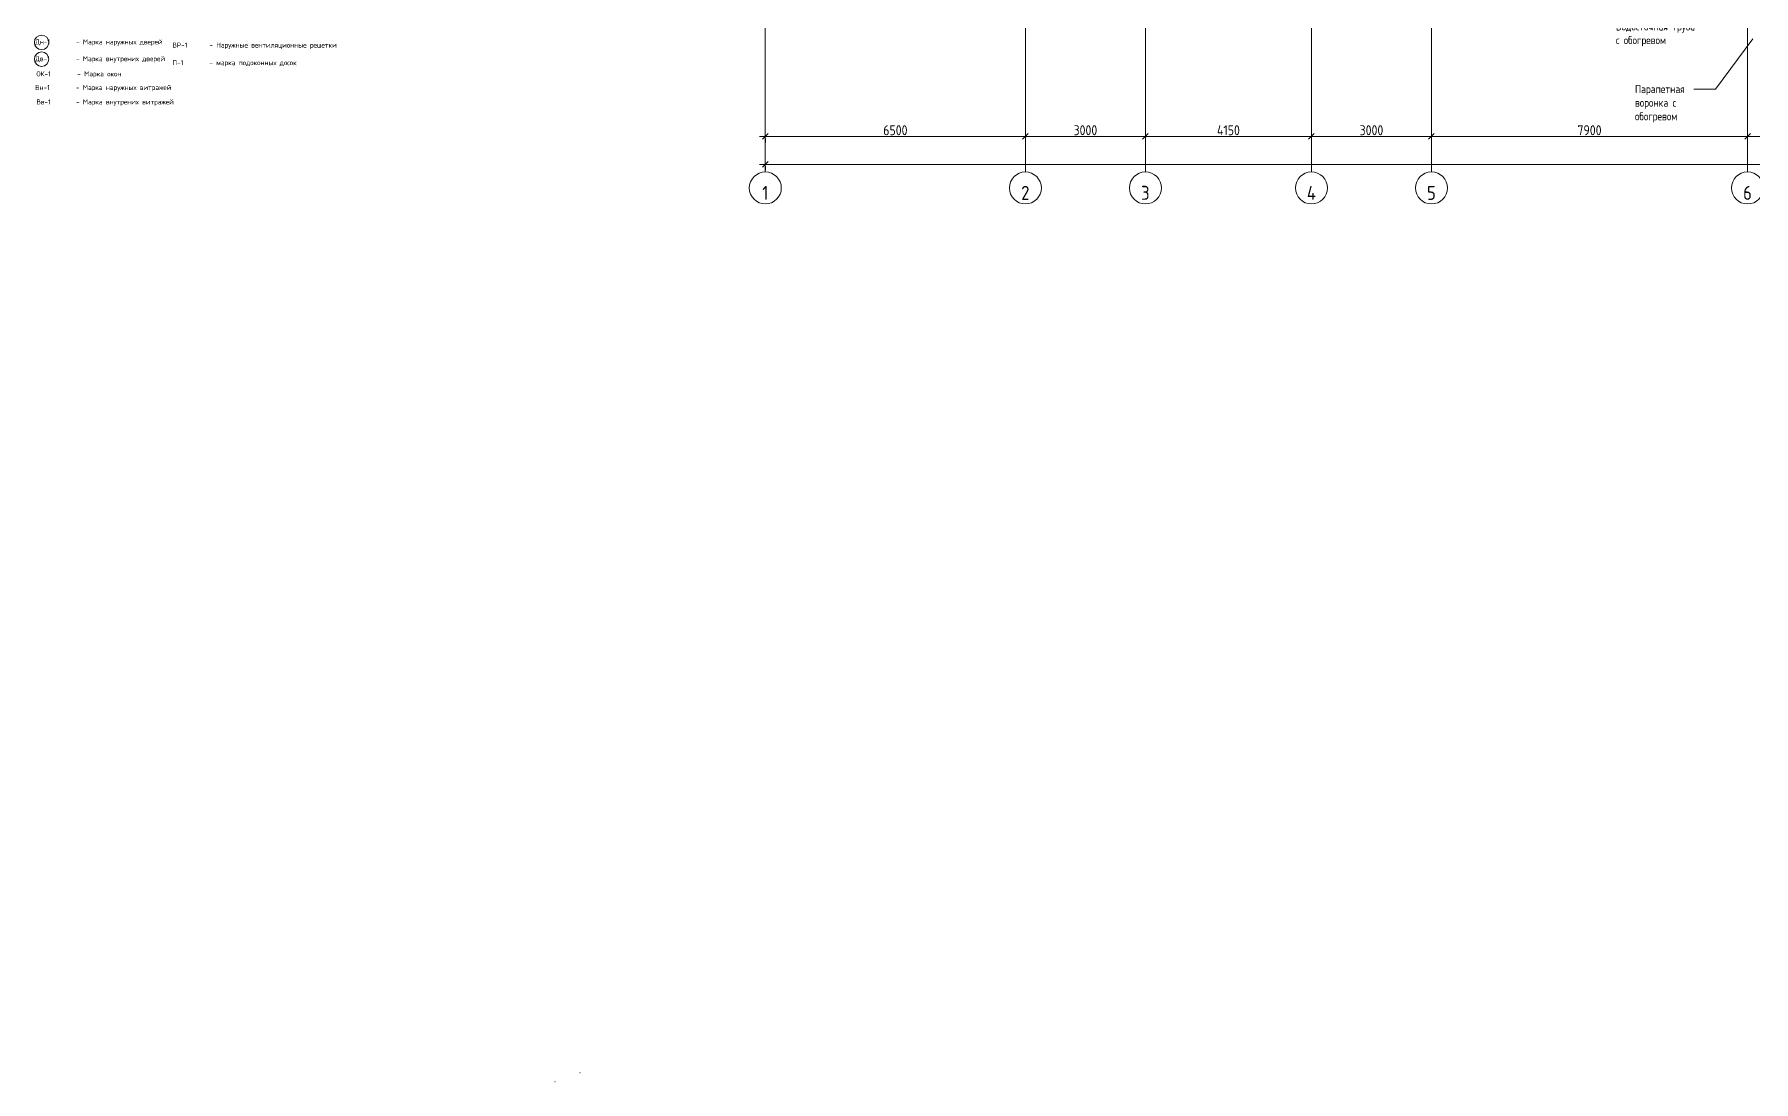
# Model space of a CAD drawing. Header units: millimetres. Extents: x -25149 to 64359, y -29707 to 46678.
# Drawn here: x -24770 to 18202, y -27774 to -1590 of the extents above; entities that cross this region are included whole.
import ezdxf

# ---------------------------------------------------------------- set-up
doc = ezdxf.new("R2010")
doc.units = ezdxf.units.MM
doc.linetypes.add('ADSK_Линия сетки', pattern=[25, 20, -2.5, 0, -2.5])
doc.layers.add('PDF _Линии', color=7, linetype='Continuous')
for name, color, linetype, lineweight in [('Аннотация', 7, 'Continuous', 9), ('Оси', 7, 'Continuous', 9), ('Размеры', 7, 'Continuous', 5)]:
    doc.layers.add(name, color=color, linetype=linetype, lineweight=lineweight)
doc.layers.add('Линии', color=7, linetype='Continuous', lineweight=9, true_color=0x00a600)
doc.styles.add('GOST Common', font='GOST_Common.ttf', dxfattribs={"width": 0.9, "height": 350})
doc.styles.add('GOST Common_1', font='GOST_Common.ttf', dxfattribs={"width": 0.9, "height": 250})
doc.styles.add('GOST Common_4', font='GOST_Common.ttf', dxfattribs={"width": 0.9, "height": 200})
doc.dimstyles.new('ADSK_Основной_2_5_мм', dxfattribs={"dimscale": 304.8, "dimtxt": 251.428749, "dimasz": 0.463911, "dimexe": 0.492126, "dimexo": 0.492126, "dimgap": 0.098425, "dimtad": 1, "dimrnd": 0.01, "dimdsep": 46, "dimtxsty": 'GOST Common_1', "dimblk1": 'OBLIQUE', "dimblk2": 'OBLIQUE', "dimsah": 1, "dimcen": 0.09, "dimdle": 0.492126, "dimazin": 2, "dimtfac": 1, "dimtdec": 4, "dimtix": 1, "dimtmove": 0, "dimatfit": 3, "dimfxl": 1, "dimtvp": 1, "dimtolj": 1, "dimtzin": 0, "dimlwd": 20, "dimlwe": 20, "dimarcsym": 2})

# ---------------------------------------------------------------- blocks, each defined once
blk = doc.blocks.new('Ось сетки - Круг_Ø8 мм-8258-План 2-го этажа')
at = {"layer": 'Оси', "lineweight": 20}
for start, end in [(360, 180), (180, 360)]:
    blk.add_arc((0, 0), 4, start, end, dxfattribs=at)
blk = doc.blocks.new('_Oblique')
at = {"color": 0, "linetype": 'ByBlock', "lineweight": -2}
blk.add_line((-0.5, -0.5), (0.5, 0.5), dxfattribs=at)
blk = doc.blocks.new('DIMBLOCK1-План 2-го этажа')
at = {"layer": 'Defpoints', "color": 0, "transparency": 16777216}
for p in [(-6500, -4041), (0, -4041), (0, -4141)]:
    blk.add_point(p, dxfattribs=at)
at = {"layer": 'Размеры', "color": 0, "transparency": 16777216}
for p, q in [((-6650, -4141), (150, -4141)), ((-6500, -4191), (-6500, -4291)), ((0, -4191), (0, -4291))]:
    blk.add_line(p, q, dxfattribs=at)
at = {"layer": 'Размеры', "color": 0, "transparency": 16777216, "xscale": 141.4, "yscale": 141.4, "zscale": 141.4, "rotation": 180}
blk.add_blockref('_Oblique', (-6500, -4141), dxfattribs=at)
at = {"layer": 'Размеры', "color": 0, "transparency": 16777216, "xscale": 141.4, "yscale": 141.4, "zscale": 141.4}
blk.add_blockref('_Oblique', (0, -4141), dxfattribs=at)
at = {"layer": 'Размеры', "color": 0, "transparency": 16777216, "insert": (-3250, -3986), "char_height": 250, "width": 756.84, "attachment_point": 5, "style": 'GOST Common_1'}
blk.add_mtext('\\A1;6500', dxfattribs=at)
blk = doc.blocks.new('DIMBLOCK2-План 2-го этажа')
at = {"layer": 'Defpoints', "color": 0, "transparency": 16777216}
for p in [(0, -4041), (3000, -4041), (3000, -4141)]:
    blk.add_point(p, dxfattribs=at)
at = {"layer": 'Размеры', "color": 0, "transparency": 16777216}
for p, q in [((-150, -4141), (3150, -4141)), ((0, -4191), (0, -4291)), ((3000, -4191), (3000, -4291))]:
    blk.add_line(p, q, dxfattribs=at)
at = {"layer": 'Размеры', "color": 0, "transparency": 16777216, "xscale": 141.4, "yscale": 141.4, "zscale": 141.4, "rotation": 180}
blk.add_blockref('_Oblique', (0, -4141), dxfattribs=at)
at = {"layer": 'Размеры', "color": 0, "transparency": 16777216, "xscale": 141.4, "yscale": 141.4, "zscale": 141.4}
blk.add_blockref('_Oblique', (3000, -4141), dxfattribs=at)
at = {"layer": 'Размеры', "color": 0, "transparency": 16777216, "insert": (1500, -3986), "char_height": 250, "width": 756.84, "attachment_point": 5, "style": 'GOST Common_1'}
blk.add_mtext('\\A1;3000', dxfattribs=at)
blk = doc.blocks.new('DIMBLOCK3-План 2-го этажа')
at = {"layer": 'Defpoints', "color": 0, "transparency": 16777216}
for p in [(3000, -4041), (7150, -4041), (7150, -4141)]:
    blk.add_point(p, dxfattribs=at)
at = {"layer": 'Размеры', "color": 0, "transparency": 16777216}
for p, q in [((2850, -4141), (7300, -4141)), ((3000, -4191), (3000, -4291)), ((7150, -4191), (7150, -4291))]:
    blk.add_line(p, q, dxfattribs=at)
at = {"layer": 'Размеры', "color": 0, "transparency": 16777216, "xscale": 141.4, "yscale": 141.4, "zscale": 141.4, "rotation": 180}
blk.add_blockref('_Oblique', (3000, -4141), dxfattribs=at)
at = {"layer": 'Размеры', "color": 0, "transparency": 16777216, "xscale": 141.4, "yscale": 141.4, "zscale": 141.4}
blk.add_blockref('_Oblique', (7150, -4141), dxfattribs=at)
at = {"layer": 'Размеры', "color": 0, "transparency": 16777216, "insert": (5075, -3986), "char_height": 250, "width": 726.16, "attachment_point": 5, "style": 'GOST Common_1'}
blk.add_mtext('\\A1;4150', dxfattribs=at)
blk = doc.blocks.new('DIMBLOCK4-План 2-го этажа')
at = {"layer": 'Defpoints', "color": 0, "transparency": 16777216}
for p in [(7150, -4041), (10150, -4041), (10150, -4141)]:
    blk.add_point(p, dxfattribs=at)
at = {"layer": 'Размеры', "color": 0, "transparency": 16777216}
for p, q in [((7000, -4141), (10300, -4141)), ((7150, -4191), (7150, -4291)), ((10150, -4191), (10150, -4291))]:
    blk.add_line(p, q, dxfattribs=at)
at = {"layer": 'Размеры', "color": 0, "transparency": 16777216, "xscale": 141.4, "yscale": 141.4, "zscale": 141.4, "rotation": 180}
blk.add_blockref('_Oblique', (7150, -4141), dxfattribs=at)
at = {"layer": 'Размеры', "color": 0, "transparency": 16777216, "xscale": 141.4, "yscale": 141.4, "zscale": 141.4}
blk.add_blockref('_Oblique', (10150, -4141), dxfattribs=at)
at = {"layer": 'Размеры', "color": 0, "transparency": 16777216, "insert": (8650, -3986), "char_height": 250, "width": 756.84, "attachment_point": 5, "style": 'GOST Common_1'}
blk.add_mtext('\\A1;3000', dxfattribs=at)
blk = doc.blocks.new('DIMBLOCK5-План 2-го этажа')
at = {"layer": 'Defpoints', "color": 0, "transparency": 16777216}
for p in [(10150, -4041), (18050, -4041), (18050, -4141)]:
    blk.add_point(p, dxfattribs=at)
at = {"layer": 'Размеры', "color": 0, "transparency": 16777216}
for p, q in [((10000, -4141), (18200, -4141)), ((10150, -4191), (10150, -4291)), ((18050, -4191), (18050, -4291))]:
    blk.add_line(p, q, dxfattribs=at)
at = {"layer": 'Размеры', "color": 0, "transparency": 16777216, "xscale": 141.4, "yscale": 141.4, "zscale": 141.4, "rotation": 180}
blk.add_blockref('_Oblique', (10150, -4141), dxfattribs=at)
at = {"layer": 'Размеры', "color": 0, "transparency": 16777216, "xscale": 141.4, "yscale": 141.4, "zscale": 141.4}
blk.add_blockref('_Oblique', (18050, -4141), dxfattribs=at)
at = {"layer": 'Размеры', "color": 0, "transparency": 16777216, "insert": (14100, -3986), "char_height": 250, "width": 756.84, "attachment_point": 5, "style": 'GOST Common_1'}
blk.add_mtext('\\A1;7900', dxfattribs=at)
blk = doc.blocks.new('DIMBLOCK6-План 2-го этажа')
at = {"layer": 'Defpoints', "color": 0, "transparency": 16777216}
for p in [(18050, -4041), (30550, -4041), (30550, -4141)]:
    blk.add_point(p, dxfattribs=at)
at = {"layer": 'Размеры', "color": 0, "transparency": 16777216}
for p, q in [((17900, -4141), (30700, -4141)), ((18050, -4191), (18050, -4291)), ((30550, -4191), (30550, -4291))]:
    blk.add_line(p, q, dxfattribs=at)
at = {"layer": 'Размеры', "color": 0, "transparency": 16777216, "xscale": 141.4, "yscale": 141.4, "zscale": 141.4, "rotation": 180}
blk.add_blockref('_Oblique', (18050, -4141), dxfattribs=at)
at = {"layer": 'Размеры', "color": 0, "transparency": 16777216, "xscale": 141.4, "yscale": 141.4, "zscale": 141.4}
blk.add_blockref('_Oblique', (30550, -4141), dxfattribs=at)
at = {"layer": 'Размеры', "color": 0, "transparency": 16777216, "insert": (24300, -3986), "char_height": 250, "width": 889.8, "attachment_point": 5, "style": 'GOST Common_1'}
blk.add_mtext('\\A1;12500', dxfattribs=at)
blk = doc.blocks.new('DIMBLOCK12-План 2-го этажа')
at = {"layer": 'Defpoints', "color": 0, "transparency": 16777216}
for p in [(-6500, -4741), (55350, -4741), (55350, -4841)]:
    blk.add_point(p, dxfattribs=at)
at = {"layer": 'Размеры', "color": 0, "transparency": 16777216}
for p, q in [((-6650, -4841), (55500, -4841)), ((-6500, -4891), (-6500, -4991)), ((55350, -4891), (55350, -4991))]:
    blk.add_line(p, q, dxfattribs=at)
at = {"layer": 'Размеры', "color": 0, "transparency": 16777216, "xscale": 141.4, "yscale": 141.4, "zscale": 141.4, "rotation": 180}
blk.add_blockref('_Oblique', (-6500, -4841), dxfattribs=at)
at = {"layer": 'Размеры', "color": 0, "transparency": 16777216, "xscale": 141.4, "yscale": 141.4, "zscale": 141.4}
blk.add_blockref('_Oblique', (55350, -4841), dxfattribs=at)
at = {"layer": 'Размеры', "color": 0, "transparency": 16777216, "insert": (24425, -4686), "char_height": 250, "width": 889.8, "attachment_point": 5, "style": 'GOST Common_1'}
blk.add_mtext('\\A1;61850', dxfattribs=at)

msp = doc.modelspace()

# ---------------------------------------------------------------- hatches: boundary and pattern name
at = {"lineweight": 9}
h = msp.add_hatch(dxfattribs=at)
h.set_pattern_fill('ANSI34', color=256, scale=20)
h.paths.add_polyline_path([(44165, 8295), (44065, 8295), (44065, 5420), (44165, 5420), (44165, 5427.057)])
h.paths.add_polyline_path([(44165, 8627.057), (43455, 8627.057), (43455, 8527.057), (44065, 8527.057), (44065, 8295), (44165, 8295)])
h.paths.add_polyline_path([(42385, 8627.057), (41921.053, 8627.057), (41922.154, 8527.057), (42385, 8527.057)])
h.paths.add_polyline_path([(44153.112, 4365), (44165, 4365), (44165, 5420), (44065, 5420), (44065, 4365), (44140, 4365)])
h.paths.add_polyline_path([(38250.985, -6206.691), (38646.485, -6206.691), (38646.485, -5435.1), (38250.985, -5435.1)], flags=9)
h.paths.add_polyline_path([(-199.015, -5862.506), (196.485, -5862.506), (196.485, -5090.915), (-199.015, -5090.915)], flags=9)
h.paths.add_polyline_path([(2800.985, -5862.506), (3196.485, -5862.506), (3196.485, -5090.915), (2800.985, -5090.915)], flags=9)
h.paths.add_polyline_path([(6935.685, -5862.506), (7362.685, -5862.506), (7362.685, -5090.915), (6935.685, -5090.915)], flags=9)
h.paths.add_polyline_path([(9950.985, -5862.506), (10346.485, -5862.506), (10346.485, -5090.915), (9950.985, -5090.915)], flags=9)
h.paths.add_polyline_path([(17850.985, -5862.506), (18246.485, -5862.506), (18246.485, -5090.915), (17850.985, -5090.915)], flags=9)
h.paths.add_polyline_path([(30349.434, -5862.506), (30744.934, -5862.506), (30744.934, -5090.915), (30349.434, -5090.915)], flags=9)
h.paths.add_polyline_path([(41650.985, -5862.506), (42046.485, -5862.506), (42046.485, -5090.915), (41650.985, -5090.915)], flags=9)
h.paths.add_polyline_path([(48603.735, -5862.506), (49093.735, -5862.506), (49093.735, -5090.915), (48603.735, -5090.915)], flags=9)
h.paths.add_polyline_path([(-6667.515, -5862.506), (-6335.015, -5862.506), (-6335.015, -5090.915), (-6667.515, -5090.915)], flags=9)
h.paths.add_polyline_path([(55072.235, -5862.506), (55625.235, -5862.506), (55625.235, -5090.915), (55072.235, -5090.915)], flags=9)
h.paths.add_polyline_path([(-10729.051, -458.078), (-10270.551, -458.078), (-10270.551, 313.513), (-10729.051, 313.513)], flags=9)
h.paths.add_polyline_path([(-10713.301, 7841.922), (-10286.301, 7841.922), (-10286.301, 8613.513), (-10713.301, 8613.513)], flags=9)
h.paths.add_polyline_path([(-10698.001, 12491.922), (-10302.501, 12491.922), (-10302.501, 13263.513), (-10698.001, 13263.513)], flags=9)
h.paths.add_polyline_path([(-10729.051, 19791.922), (-10270.551, 19791.922), (-10270.551, 20563.513), (-10729.051, 20563.513)], flags=9)
h.paths.add_polyline_path([(-10698.001, 36091.922), (-10302.501, 36091.922), (-10302.501, 36863.513), (-10698.001, 36863.513)], flags=9)
h.paths.add_polyline_path([(-10745.251, 42591.922), (-10255.251, 42591.922), (-10255.251, 43363.513), (-10745.251, 43363.513)], flags=9)
h.paths.add_polyline_path([(-10713.301, 1341.922), (-10286.301, 1341.922), (-10286.301, 2113.513), (-10713.301, 2113.513)], flags=9)
h.paths.add_polyline_path([(45572.235, -5862.506), (46125.235, -5862.506), (46125.235, -5090.915), (45572.235, -5090.915)], flags=9)

# ---------------------------------------------------------------- linework, layer by layer
at = {"layer": 'PDF _Линии'}
for p, q in [((-11760.605, -27774.364), (-11756.171, -27771.805)), ((-11135.771, -27545.664), (-11125.353, -27545.664))]:
    msp.add_line(p, q, dxfattribs=at)
at = {"layer": 'Аннотация'}
for p, q in [((18185.052, -1701.773), (17248.734, -2960.496)), ((17248.734, -2960.496), (16707.214, -2960.496))]:
    msp.add_line(p, q, dxfattribs=at)
at = {"layer": 'Линии', "color": 7}
for centre in [(-24590.419, -1789.514), (-24590.419, -2209.514)]:
    msp.add_circle(centre, 180, dxfattribs=at)
at = {"layer": 'Оси', "color": 252, "linetype": 'ADSK_Линия сетки'}
for p, q in [((-6500.435, -5029.374), (-6500.435, 44110.064)), ((-0.435, -5029.374), (-0.435, 44222.998)), ((2999.565, -5029.374), (2999.565, 44222.998)), ((7149.565, -5029.374), (7149.565, 21857.733)), ((10149.565, -5029.374), (10149.565, 21857.733)), ((18049.565, -5029.374), (18049.565, 21107.581))]:
    msp.add_line(p, q, dxfattribs=at)

# ---------------------------------------------------------------- block references
at = {"layer": 'Оси', "color": 252, "lineweight": 20, "xscale": 99.99999999999993, "yscale": 99.99999999999993, "zscale": 99.99999999999993}
for p in [(-6500.435, -5429.374), (-0.435, -5429.374), (2999.565, -5429.374), (7149.565, -5429.374), (10149.565, -5429.374), (18049.565, -5429.374)]:
    msp.add_blockref('Ось сетки - Круг_Ø8 мм-8258-План 2-го этажа', p, dxfattribs=at)

# ---------------------------------------------------------------- texts
at = {"layer": 'Аннотация', "lineweight": 9, "char_height": 125, "attachment_point": 1, "line_spacing_factor": 1.022766, "style": 'GOST Common'}
for s, insert, width in [('\\pxt1.44,2.88,4.32,5.76,7.2,8.64,10.08,11.52,12.96,14.4,15.84,17.28,18.72,20.16,21.6,23.04,24.48,25.92,27.36,28.8,30.24,31.68,33.12,34.56,36,37.44,38.88,40.32,41.76,43.2,44.64,46.08;{Дн-1}', (-24751.376, -1715.015), 324.9675), ('\\pxt1.44,2.88,4.32,5.76,7.2,8.64,10.08,11.52,12.96,14.4,15.84,17.28,18.72,20.16,21.6,23.04,24.48,25.92,27.36,28.8,30.24,31.68,33.12,34.56,36,37.44,38.88,40.32,41.76,43.2,44.64,46.08;{- Марка наружных дверей}', (-23729.483, -1715.015), 1822.0905), ('\\pxt1.44,2.88,4.32,5.76,7.2,8.64,10.08,11.52,12.96,14.4,15.84,17.28,18.72,20.16,21.6,23.04,24.48,25.92,27.36,28.8,30.24,31.68,33.12,34.56,36,37.44,38.88,40.32,41.76,43.2,44.64,46.08;{Дв-1}', (-24751.376, -2135.015), 324.9675), ('\\pxt1.44,2.88,4.32,5.76,7.2,8.64,10.08,11.52,12.96,14.4,15.84,17.28,18.72,20.16,21.6,23.04,24.48,25.92,27.36,28.8,30.24,31.68,33.12,34.56,36,37.44,38.88,40.32,41.76,43.2,44.64,46.08;{- Марка внутрених дверей}', (-23729.483, -2135.015), 1884.8115), ('\\pxt1.44,2.88,4.32,5.76,7.2,8.64,10.08,11.52,12.96,14.4,15.84,17.28,18.72,20.16,21.6,23.04,24.48,25.92,27.36,28.8,30.24,31.68,33.12,34.56,36,37.44,38.88,40.32,41.76,43.2,44.64,46.08;{ВР-1}', (-21318.403, -1795.015), 324.9675), ('\\pxt1.44,2.88,4.32,5.76,7.2,8.64,10.08,11.52,12.96,14.4,15.84,17.28,18.72,20.16,21.6,23.04,24.48,25.92,27.36,28.8,30.24,31.68,33.12,34.56,36,37.44,38.88,40.32,41.76,43.2,44.64,46.08;{- Наружные вентиляционные решетки}', (-20395.385, -1795.015), 2684.7315), ('\\pxt1.44,2.88,4.32,5.76,7.2,8.64,10.08,11.52,12.96,14.4,15.84,17.28,18.72,20.16,21.6,23.04,24.48,25.92,27.36,28.8,30.24,31.68,33.12,34.56,36,37.44,38.88,40.32,41.76,43.2,44.64,46.08;{ОК-1}', (-24718.257, -2513.569), 321.786), ('\\pxt1.44,2.88,4.32,5.76,7.2,8.64,10.08,11.52,12.96,14.4,15.84,17.28,18.72,20.16,21.6,23.04,24.48,25.92,27.36,28.8,30.24,31.68,33.12,34.56,36,37.44,38.88,40.32,41.76,43.2,44.64,46.08;{- Марка окон}', (-23696.364, -2513.569), 932.1795), ('\\pxt1.44,2.88,4.32,5.76,7.2,8.64,10.08,11.52,12.96,14.4,15.84,17.28,18.72,20.16,21.6,23.04,24.48,25.92,27.36,28.8,30.24,31.68,33.12,34.56,36,37.44,38.88,40.32,41.76,43.2,44.64,46.08;{П-1}', (-21318.403, -2235.015), 231.3405), ('\\pxt1.44,2.88,4.32,5.76,7.2,8.64,10.08,11.52,12.96,14.4,15.84,17.28,18.72,20.16,21.6,23.04,24.48,25.92,27.36,28.8,30.24,31.68,33.12,34.56,36,37.44,38.88,40.32,41.76,43.2,44.64,46.08;{- марка подоконных досок}', (-20395.385, -2235.015), 1848.906), ('\\pxt1.44,2.88,4.32,5.76,7.2,8.64,10.08,11.52,12.96,14.4,15.84,17.28,18.72,20.16,21.6,23.04,24.48,25.92,27.36,28.8,30.24,31.68,33.12,34.56,36,37.44,38.88,40.32,41.76,43.2,44.64,46.08;{Вн-1}', (-24751.376, -2855.015), 315.8775), ('\\pxt1.44,2.88,4.32,5.76,7.2,8.64,10.08,11.52,12.96,14.4,15.84,17.28,18.72,20.16,21.6,23.04,24.48,25.92,27.36,28.8,30.24,31.68,33.12,34.56,36,37.44,38.88,40.32,41.76,43.2,44.64,46.08;{- Марка наружных витражей}', (-23729.483, -2855.015), 2035.251), ('\\pxt1.44,2.88,4.32,5.76,7.2,8.64,10.08,11.52,12.96,14.4,15.84,17.28,18.72,20.16,21.6,23.04,24.48,25.92,27.36,28.8,30.24,31.68,33.12,34.56,36,37.44,38.88,40.32,41.76,43.2,44.64,46.08;{Вв-1}', (-24718.257, -3215.015), 315.8775), ('\\pxt1.44,2.88,4.32,5.76,7.2,8.64,10.08,11.52,12.96,14.4,15.84,17.28,18.72,20.16,21.6,23.04,24.48,25.92,27.36,28.8,30.24,31.68,33.12,34.56,36,37.44,38.88,40.32,41.76,43.2,44.64,46.08;{- Марка внутрених витражей}', (-23729.483, -3215.015), 2098.4265)]:
    msp.add_mtext(s, dxfattribs=dict(at, insert=insert, width=width))
at = {"layer": 'Аннотация', "char_height": 200, "width": 2012.4, "attachment_point": 1, "line_spacing_factor": 1.022766, "style": 'GOST Common_4'}
for s, insert in [('\\pxt1.8,3.6,5.4,7.2,9,10.8,12.6,14.4,16.2,18,19.8,21.6,23.4,25.2,27,28.8,30.6,32.4,34.2,36,37.8,39.6,41.4,43.2,45,46.8,48.6,50.4,52.2,54,55.8,57.6;{Водосточная труба с обогревом}', (14758.999, -1292.674)), ('\\pxt1.8,3.6,5.4,7.2,9,10.8,12.6,14.4,16.2,18,19.8,21.6,23.4,25.2,27,28.8,30.6,32.4,34.2,36,37.8,39.6,41.4,43.2,45,46.8,48.6,50.4,52.2,54,55.8,57.6;{Парапетная воронка с  обогревом}', (15236.792, -2856.373))]:
    msp.add_mtext(s, dxfattribs=dict(at, insert=insert))
at = {"layer": 'Оси', "color": 252, "char_height": 350, "attachment_point": 5, "line_spacing_factor": 1.022766, "style": 'GOST Common'}
for s, insert, width in [('\\pxqc,t0.25714,0.51429,0.77143,1.02857,1.28571,1.54286,1.8,2.05714,2.31429,2.57143,2.82857,3.08571,3.34286,3.6,3.85714,4.11429,4.37143,4.62857,4.88571,5.14286,5.4,5.65714,5.91429,6.17143,6.42857,6.68571,6.94286,7.2,7.45714,7.71429,7.97143,8.22857;{1}', (-6501.265, -5552.278), 161.1), ('\\pxqc,t0.25714,0.51429,0.77143,1.02857,1.28571,1.54286,1.8,2.05714,2.31429,2.57143,2.82857,3.08571,3.34286,3.6,3.85714,4.11429,4.37143,4.62857,4.88571,5.14286,5.4,5.65714,5.91429,6.17143,6.42857,6.68571,6.94286,7.2,7.45714,7.71429,7.97143,8.22857;{2}', (-1.265, -5552.278), 232.2), ('\\pxqc,t0.25714,0.51429,0.77143,1.02857,1.28571,1.54286,1.8,2.05714,2.31429,2.57143,2.82857,3.08571,3.34286,3.6,3.85714,4.11429,4.37143,4.62857,4.88571,5.14286,5.4,5.65714,5.91429,6.17143,6.42857,6.68571,6.94286,7.2,7.45714,7.71429,7.97143,8.22857;{3}', (2998.735, -5552.278), 225.9), ('\\pxqc,t0.25714,0.51429,0.77143,1.02857,1.28571,1.54286,1.8,2.05714,2.31429,2.57143,2.82857,3.08571,3.34286,3.6,3.85714,4.11429,4.37143,4.62857,4.88571,5.14286,5.4,5.65714,5.91429,6.17143,6.42857,6.68571,6.94286,7.2,7.45714,7.71429,7.97143,8.22857;{4}', (7149.185, -5552.278), 261.9), ('\\pxqc,t0.25714,0.51429,0.77143,1.02857,1.28571,1.54286,1.8,2.05714,2.31429,2.57143,2.82857,3.08571,3.34286,3.6,3.85714,4.11429,4.37143,4.62857,4.88571,5.14286,5.4,5.65714,5.91429,6.17143,6.42857,6.68571,6.94286,7.2,7.45714,7.71429,7.97143,8.22857;{5}', (10148.735, -5552.278), 232.2), ('\\pxqc,t0.25714,0.51429,0.77143,1.02857,1.28571,1.54286,1.8,2.05714,2.31429,2.57143,2.82857,3.08571,3.34286,3.6,3.85714,4.11429,4.37143,4.62857,4.88571,5.14286,5.4,5.65714,5.91429,6.17143,6.42857,6.68571,6.94286,7.2,7.45714,7.71429,7.97143,8.22857;{6}', (18048.735, -5552.278), 232.2)]:
    msp.add_mtext(s, dxfattribs=dict(at, insert=insert, width=width))

# ---------------------------------------------------------------- dimensions: what is measured, and where the dimension line sits
at = {"layer": 'Размеры'}
for base, p1, p2, override, picture, middle in [((-0.435, -4141.091), (-6500.435, -4041.106), (-0.435, -4041.106), {"dimpost": '<>', "dimfxl": 6500, "dimlwd": 65535, "dimlwe": 65535}, 'DIMBLOCK1-План 2-го этажа', (-3250.435, -3986.091)), ((2999.565, -4141.091), (-0.435, -4041.106), (2999.565, -4041.106), {"dimpost": '<>', "dimfxl": 3000, "dimlwd": 65535, "dimlwe": 65535}, 'DIMBLOCK2-План 2-го этажа', (1499.565, -3986.091)), ((7149.565, -4141.091), (2999.565, -4041.106), (7149.565, -4041.106), {"dimpost": '<>', "dimfxl": 4150, "dimlwd": 65535, "dimlwe": 65535}, 'DIMBLOCK3-План 2-го этажа', (5074.565, -3986.091)), ((10149.565, -4141.091), (7149.565, -4041.106), (10149.565, -4041.106), {"dimpost": '<>', "dimfxl": 3000, "dimlwd": 65535, "dimlwe": 65535}, 'DIMBLOCK4-План 2-го этажа', (8649.565, -3986.091)), ((18049.565, -4141.091), (10149.565, -4041.106), (18049.565, -4041.106), {"dimpost": '<>', "dimfxl": 7900, "dimlwd": 65535, "dimlwe": 65535}, 'DIMBLOCK5-План 2-го этажа', (14099.565, -3986.091)), ((30549.565, -4141.091), (18049.565, -4041.106), (30549.565, -4041.106), {"dimpost": '<>', "dimfxl": 12500, "dimlwd": 65535, "dimlwe": 65535}, 'DIMBLOCK6-План 2-го этажа', (24299.565, -3986.091)), ((55349.565, -4841.091), (-6500.435, -4741.106), (55349.565, -4741.106), {"dimpost": '<>', "dimfxl": 61850, "dimlwd": 65535, "dimlwe": 65535}, 'DIMBLOCK12-План 2-го этажа', (24424.565, -4686.091))]:
    dim = msp.add_linear_dim(base=base, p1=p1, p2=p2, dimstyle='ADSK_Основной_2_5_мм', override=override, dxfattribs=at)
    dim.commit()
    dim.dimension.update_dxf_attribs({"geometry": picture, "text_midpoint": middle})

doc.saveas('drawing.dxf')
